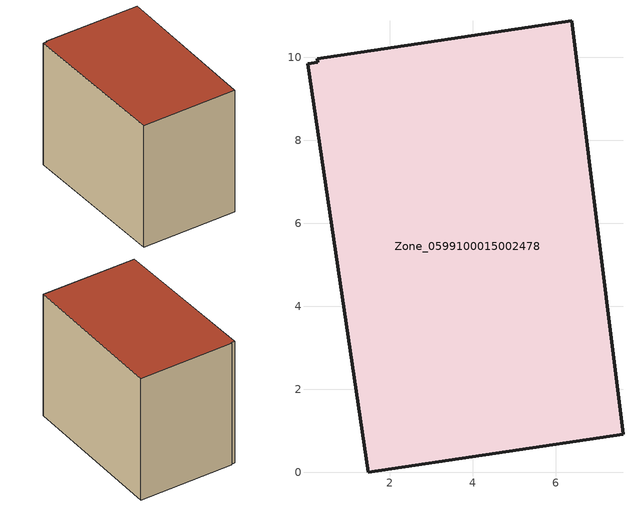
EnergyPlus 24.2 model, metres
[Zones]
Zone_0599100015002478
 floor ground (C_G): 0.26,9.88 0.25,9.97 6.38,10.88 7.62,0.91 1.48,0 0.01,9.85 z0.73
 wall outside (C_F): 1.48,0 7.62,0.91 6.38,10.88 0.25,9.97 0.26,9.88 0.01,9.85 1.48,0 z0.73:8.98
 roof outside (C_R): 0.26,9.88 0.01,9.85 1.48,0 7.62,0.91 6.38,10.88 0.25,9.97 z8.98
[BUILDING]
Pand.0599100015002478: North Axis=0; Terrain=City; Loads Convergence Tolerance Value=0.04; Temperature Convergence Tolerance Value=0.4; Solar Distribution=FullExterior; Maximum Number of Warmup Days=25; Minimum Number of Warmup Days=1
[Site:Location]
Rotterdam.The.Hague.AP_ZH_NLD Design_Conditions: Latitude=51.96; Longitude=4.45; Time Zone=1; Elevation=-4.5
[SITE:GROUNDTEMPERATURE:BUILDINGSURFACE]
18, 18, 18, 18, 18, 18, 18, 18, 18, 18, 18, 18
[MATERIAL] Thermal Absorptance=0.9; Solar Absorptance=0.7; Visible Absorptance=0.7
Name | Roughness | Thickness | Conductivity | Density | Specific Heat
G.TC.1965-1974 | MediumSmooth | 0.15 | 0.882353 | 540 | 1210
F.TC.1965-1974 | Rough | 0.3 | 0.697674 | 1920 | 840
R.TC.1965-1974 | MediumRough | 0.2 | 0.232558 | 1500 | 1000
[CONSTRUCTION]
C_G: G.TC.1965-1974
C_F: F.TC.1965-1974
C_R: R.TC.1965-1974
[ZONE]
Zone_0599100015002478: Type=1; Multiplier=1; Ceiling Height=Autocalculate; Volume=Autocalculate; Floor Area=autocalculate; Part of Total Floor Area=Yes
[ZONEINFILTRATION:DESIGNFLOWRATE]
Infil_Zone_0599100015002478: Zone or ZoneList or Space or SpaceList=Zone_0599100015002478; Schedule=AlwaysOn; Design Flow Rate Calculation Method=Flow/Area; Flow Rate per Floor Area=0.003; Constant Term Coefficient=1; Temperature Term Coefficient=0; Velocity Term Coefficient=0; Velocity Squared Term Coefficient=0
[HVACTEMPLATE:ZONE:IDEALLOADSAIRSYSTEM]
Zone_0599100015002478: Maximum Heating Supply Air Temperature=50; Minimum Cooling Supply Air Temperature=13; Maximum Heating Supply Air Humidity Ratio=0.0156; Minimum Cooling Supply Air Humidity Ratio=0.0077; Heating Limit=NoLimit; Cooling Limit=NoLimit; Dehumidification Control Type=ConstantSensibleHeatRatio; Cooling Sensible Heat Ratio=0.7; Dehumidification Setpoint=60; Humidification Control Type=None; Humidification Setpoint=30; Outdoor Air Method=None; Outdoor Air Flow Rate per Person=0.00944; Outdoor Air Flow Rate per Zone Floor Area=0; Outdoor Air Flow Rate per Zone=0; Demand Controlled Ventilation Type=None; Outdoor Air Economizer Type=NoEconomizer; Heat Recovery Type=None; Sensible Heat Recovery Effectiveness=0.7; Latent Heat Recovery Effectiveness=0.65
[ZONECONTROL:THERMOSTAT]
ThermostatControl_Zone_0599100015002478: Zone or ZoneList=Zone_0599100015002478; Control Type Schedule=DualSetpointControlType; Control 1=Thermostat_Zone_0599100015002478; Temperature Difference Between Cutout And Setpoint=0
[THERMOSTATSETPOINT:DUALSETPOINT]
Thermostat_Zone_0599100015002478: Heating Setpoint Temperature Schedule=HeatingSetpoint_Zone_0599100015002478; Cooling Setpoint Temperature Schedule=CoolingSetpoint_Zone_0599100015002478
[SCHEDULE:COMPACT]
HeatingSetpoint_Zone_0599100015002478: Through: 12/31, For: AllDays, Until: 24:00, 21
CoolingSetpoint_Zone_0599100015002478: Through: 12/31, For: AllDays, Until: 24:00, 24
DualSetpointControlType: Through: 12/31, For: AllDays, Until: 24:00, 4
AlwaysOn: Through: 12/31, For: AllDays, Until: 24:00, 1
